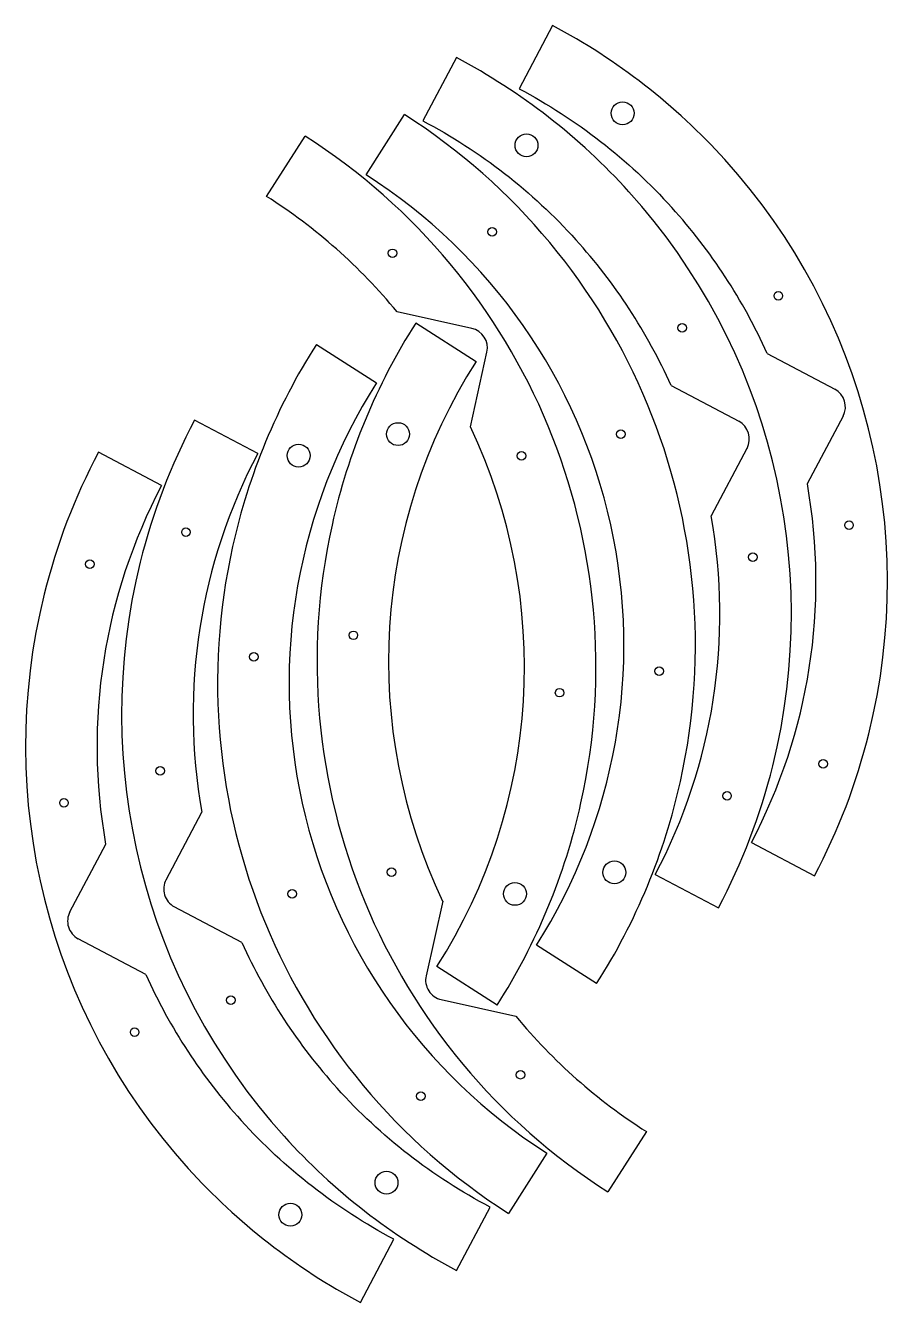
# Model space of a CAD drawing. Extents: x -1224 to -922, y 359 to 806.
import ezdxf

# ---------------------------------------------------------------- set-up
doc = ezdxf.new("R2010")
doc.units = 0
doc.header["$MEASUREMENT"] = 0
doc.layers.add('TABLETOP$LASERCUTPLY3MMINN', color=1, linetype='CONTINUOUS')
doc.layers.add('TABLETOP$LASERCUTPLY3MMOUT', color=3, linetype='CONTINUOUS')

msp = doc.modelspace()

# ---------------------------------------------------------------- linework, layer by layer
at = {"layer": 'TABLETOP$LASERCUTPLY3MMINN'}
for centre, radius in [((-1015.05, 775.01), 4), ((-1048.65, 763.8), 4), ((-1060.7, 733.56), 1.5), ((-1095.48, 726.05), 1.5), ((-960.58, 711.17), 1.5), ((-994.18, 699.95), 1.5), ((-1093.58, 662.82), 4), ((-1015.63, 662.77), 1.5), ((-1128.36, 655.31), 4), ((-1050.41, 655.26), 1.5), ((-1167.75, 628.55), 1.5), ((-935.86, 630.97), 1.5), ((-969.46, 619.76), 1.5), ((-1201.35, 617.34), 1.5), ((-1109.2, 592.47), 1.5), ((-1143.98, 584.96), 1.5), ((-1002.29, 579.92), 1.5), ((-1037.07, 572.41), 1.5), ((-1176.81, 545.12), 1.5), ((-944.92, 547.54), 1.5), ((-978.52, 536.33), 1.5), ((-1210.41, 533.91), 1.5), ((-1017.91, 509.57), 4), ((-1095.86, 509.62), 1.5), ((-1052.69, 502.06), 4), ((-1130.63, 502.11), 1.5), ((-1152.09, 464.93), 1.5), ((-1185.69, 453.72), 1.5), ((-1050.79, 438.83), 1.5), ((-1085.57, 431.32), 1.5), ((-1097.62, 401.08), 4), ((-1131.22, 389.87), 4)]:
    msp.add_circle(centre, radius, dxfattribs=at)
at = {"layer": 'TABLETOP$LASERCUTPLY3MMOUT'}
for p, q in [((-1104.76, 753.47), (-1091.32, 774.55)), ((-1139.54, 745.95), (-1126.1, 767.04)), ((-1067.81, 699.79), (-1093.93, 705.59)), ((-1087.37, 701.68), (-1066.29, 688.23)), ((-1122.15, 694.17), (-1101.07, 680.72)), ((-1068.29, 665.33), (-1062.49, 691.44)), ((-964.5, 691.02), (-940.85, 678.52)), ((-998.1, 679.81), (-974.45, 667.31)), ((-1142.64, 656.04), (-1164.75, 667.72)), ((-937.93, 669.06), (-950.44, 645.41)), ((-1176.25, 644.83), (-1198.35, 656.51)), ((-971.54, 657.85), (-984.04, 634.2)), ((-1174.73, 507.03), (-1162.23, 530.68)), ((-1208.33, 495.82), (-1195.83, 519.47)), ((-970.02, 520.06), (-947.92, 508.37)), ((-1003.62, 508.85), (-981.52, 497.16)), ((-1148.17, 485.07), (-1171.82, 497.57)), ((-1077.97, 499.55), (-1083.77, 473.44)), ((-1181.77, 473.86), (-1205.42, 486.36)), ((-1024.12, 470.71), (-1045.2, 484.16)), ((-1058.9, 463.2), (-1079.98, 476.65)), ((-1078.46, 465.09), (-1052.34, 459.29)), ((-1006.73, 418.93), (-1020.17, 397.85)), ((-1041.5, 411.42), (-1054.94, 390.34))]:
    msp.add_line(p, q, dxfattribs=at)
for points in [[(-979.27, 758.79, 0.087489), (-1039.59, 805.69), (-1051.27, 783.59, -0.087489), (-997.81, 742.02)], [(-1012.87, 747.58, 0.087489), (-1073.19, 794.48), (-1084.87, 772.38, -0.087489), (-1031.41, 730.81)], [(-1133.4, 417.3, 0.087489), (-1073.08, 370.4), (-1061.4, 392.51, -0.087489), (-1114.86, 434.07)], [(-1167, 406.09, 0.087489), (-1106.68, 359.19), (-1095, 381.29, -0.087489), (-1148.46, 422.86)]]:
    msp.add_lwpolyline(points, format="xyb", dxfattribs=at)
for centre, radius, start, end in [((-1209.59, 589.04), 220, 347.4812, 57.4812), ((-1244.37, 581.53), 220, 347.4812, 57.4812), ((-1142.41, 611.2), 220, 346.0232, 42.1351), ((-1209.59, 589.04), 195, 327.4628, 57.4812), ((-1244.37, 581.53), 195, 39.5111, 57.4812), ((-1176.01, 599.99), 220, 346.0232, 42.1351), ((-1142.41, 611.2), 195, 24.165, 42.1351), ((-1176.01, 599.99), 195, 24.165, 42.1351), ((-901.9, 583.35), 220, 147.4628, 167.4812), ((-1069.33, 692.96), 7, 347.4812, 77.4812), ((-936.68, 575.84), 220, 147.4628, 167.4812), ((-901.9, 583.35), 195, 147.4628, 205.4513), ((-936.68, 575.84), 195, 147.4628, 237.4812), ((-944.12, 672.33), 7, 332.1351, 62.1351), ((-970.25, 564.9), 220, 152.1351, 166.0232), ((-1244.37, 581.53), 195, 327.4628, 25.4513), ((-977.72, 661.12), 7, 332.1351, 62.1351), ((-1003.86, 553.68), 220, 152.1351, 166.0232), ((-970.25, 564.9), 195, 152.1351, 190.1053), ((-1003.86, 553.68), 195, 152.1351, 190.1053), ((-1142.41, 611.2), 195, 332.1351, 10.1053), ((-1176.01, 599.99), 195, 332.1351, 10.1053), ((-901.9, 583.35), 220, 167.4812, 237.4812), ((-936.68, 575.84), 220, 167.4812, 237.4812), ((-970.25, 564.9), 220, 166.0232, 222.1351), ((-1003.86, 553.68), 220, 166.0232, 222.1351), ((-1142.41, 611.2), 220, 332.1351, 346.0232), ((-1176.01, 599.99), 220, 332.1351, 346.0232), ((-1209.59, 589.04), 220, 327.4628, 347.4812), ((-1244.37, 581.53), 220, 327.4628, 347.4812), ((-1168.54, 503.76), 7, 152.1351, 242.1351), ((-1202.15, 492.55), 7, 152.1351, 242.1351), ((-970.25, 564.9), 195, 204.165, 222.1351), ((-1003.86, 553.68), 195, 204.165, 222.1351), ((-1076.94, 471.92), 7, 167.4812, 257.4812), ((-901.9, 583.35), 195, 219.5111, 237.4812)]:
    msp.add_arc(centre, radius, start, end, dxfattribs=at)

doc.saveas('drawing.dxf')
